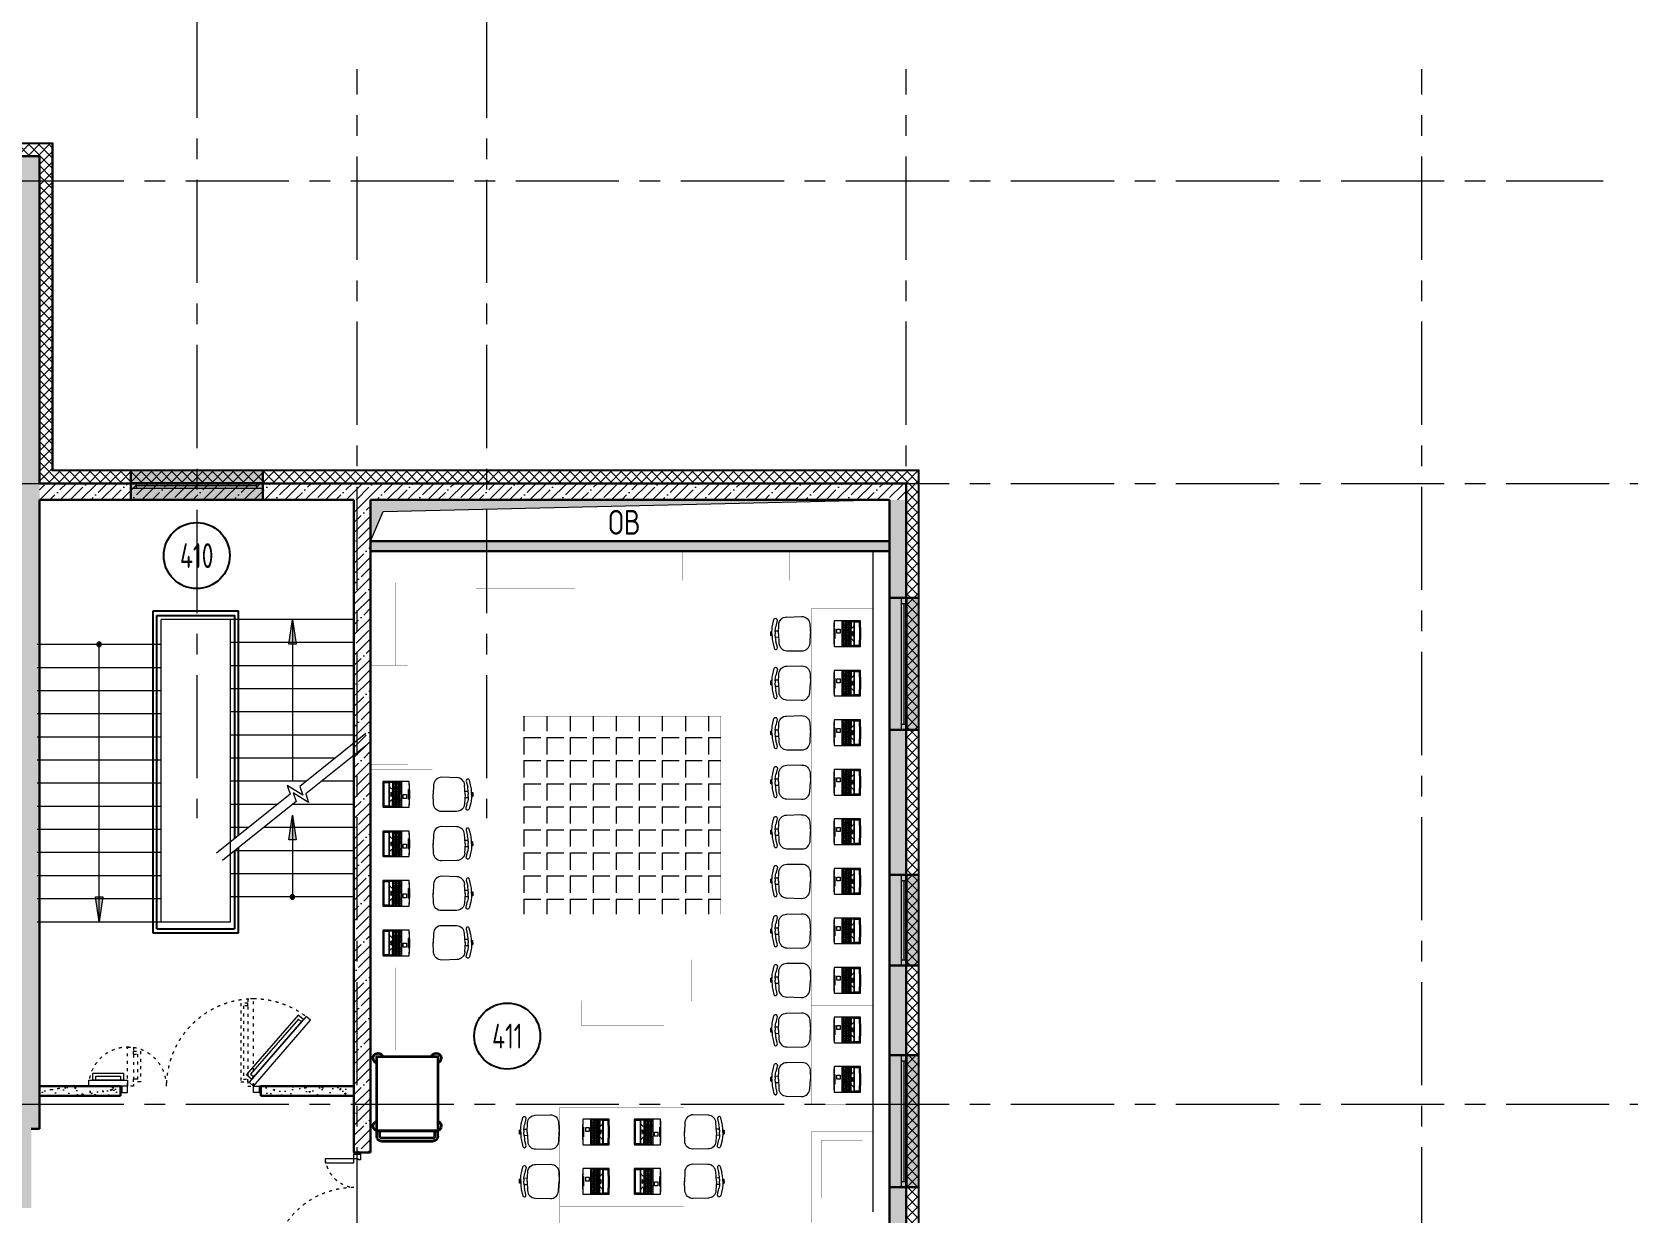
# Model space of a CAD drawing. Header units: millimetres. Extents: x -13407 to 93998, y -2611 to 109271.
# Drawn here: x 51575 to 71033, y 18644 to 32946 of the extents above; entities that cross this region are included whole.
import ezdxf
from ezdxf.enums import TextEntityAlignment as Align

# ---------------------------------------------------------------- set-up
doc = ezdxf.new("R2010")
doc.units = ezdxf.units.MM
doc.linetypes.add('ACAD_ISO03W100', pattern=[30, 12, -18])
doc.linetypes.add('CENTER', pattern=[2, 1.25, -0.25, 0.25, -0.25])
for name, color, linetype, lineweight in [('_ТХ_мебель передв', 250, 'Continuous', 13), ('_ТХ_обор_комп принт', 30, 'Continuous', 13), ('АР_Двери', 5, 'Continuous', 18), ('АР_Лестницы', 250, 'Continuous', 15), ('АР_Лестницы ограждение', 94, 'Continuous', 25), ('АР_Маркер экспликации', 239, 'Continuous', 13), ('АР_Навесной фасад', 5, 'Continuous', 5), ('АР_Номер помещения', 1, 'Continuous', 25), ('АР_Окна БЛОК', 250, 'Continuous', 13), ('АР_Оси', 193, 'Continuous', 9), ('АР_Перегородки газоблок', 165, 'Continuous', 30), ('АР_Перегородки газоблок_Штрих', 165, 'Continuous', 5), ('АР_Подоконники', 163, 'Continuous', 9), ('АР_Помещения_площадь', 19, 'Continuous', 9), ('АР_Сущ Несущая стена', 202, 'Continuous', 30), ('АР_тонкая линия', 250, 'Continuous', 0), ('АР_Утеплитель', 250, 'Continuous', 9), ('АР_Штриховка монолит', 250, 'Continuous', 9), ('Спринклеры', 7, 'Continuous', 18), ('ТХ_мебель передв', 250, 'Continuous', 13), ('ТХ_обор_комп принт', 30, 'Continuous', 13)]:
    doc.layers.add(name, color=color, linetype=linetype, lineweight=lineweight)
doc.layers.add('АР_Отверстия', color=251, linetype='Continuous')
doc.layers.add('ТХ_оборуд_учебн', color=80, linetype='Continuous')
doc.styles.add('ICOCPEUR', font='isocpeur.ttf')
doc.styles.add('ISOCPEUR', font='isocpeur.ttf', dxfattribs={"width": 0.7})
doc.styles.get("Standard").update_dxf_attribs({"font": 'arial.ttf'})
pattern_1 = [(45, (-951587.81, 109999.9), (-123.743687, 123.743687), []), (45, (-951464.07, 109999.9), (-123.743687, 123.743687), [218.75, -43.75, 0, -43.75])]
pattern_2 = [(50, (-195010.61, -55205.68), (215.17805, -18.82564), [22.5, -247.5]), (355, (-195010.61, -55205.68), (-41.6254, 225.65764), [18, -198]), (100.45144, (-194992.68, -55207.25), (173.55265, 206.832), [19.12206, -210.34263]), (46.1842, (-195010.61, -55145.68), (320.1724, -49.65578), [33.75, -371.25]), (96.63564, (-194983.93, -55149.82), (280.3986, 292.23558), [28.6831, -315.51413]), (351.18416, (-195010.6, -55145.68), (280.3986, 292.2356), [27, -297]), (21, (-194980.61, -55160.68), (179.07212, -120.78567), [22.5, -247.5]), (326, (-194980.61, -55160.68), (72.9946, 217.54501), [18, -198]), (71.451445, (-194965.7, -55170.75), (252.06671, 96.75935), [19.12206, -210.34263]), (37.5, (-195010.615, -55205.68), (3.647957, 99.868156), [0, -195.6, 0, -201, 0, -198.75]), (7.5, (-195010.61, -55205.68), (78.92086, 118.323514), [0, -114.6, 0, -191.1, 0, -75.75]), (327.5, (-195077.515, -55205.68), (160.14673, -6.766462), [0, -75, 0, -234, 0, -310.5]), (317.5, (-195107.51, -55205.68), (174.95585, 30.031495), [0, -97.5, 0, -155.4, 0, -220.5])]

# ---------------------------------------------------------------- blocks, each defined once
blk = doc.blocks.new('*U120')
h = blk.add_hatch(color=253)
h.dxf.hatch_style = 1
h.paths.add_polyline_path([(-1600, -140), (0, -140), (0, 220), (-1600, 220)])
at = {"color": 253, "lineweight": 30}
for p, q in [((-1600, -140), (-1600, 220)), ((0, -140), (0, 220))]:
    blk.add_line(p, q, dxfattribs=at)
at = {"color": 253}
for p, q in [((0, 220), (-1600, 220)), ((-1600, 70), (0, 70)), ((-1600, 0), (0, 0)), ((-1530, 0), (-1530, 70)), ((-1530, 35), (-70, 35)), ((-70, 0), (-70, 70)), ((-1600, -140), (0, -140)), ((-1600, -140), (-1600, -140)), ((-1600, -140), (-1600, -140)), ((0, -140), (0, -140)), ((0, -140), (0, -140))]:
    blk.add_line(p, q, dxfattribs=at)
blk = doc.blocks.new('*U121')
h = blk.add_hatch(color=253)
h.dxf.hatch_style = 1
h.paths.add_polyline_path([(-1100, -140), (0, -140), (0, 220), (-1100, 220)])
at = {"color": 253, "lineweight": 30}
for p, q in [((-1100, -140), (-1100, 220)), ((0, -140), (0, 220))]:
    blk.add_line(p, q, dxfattribs=at)
at = {"color": 253}
for p, q in [((0, 220), (-1100, 220)), ((-1100, 70), (0, 70)), ((-1100, 0), (0, 0)), ((-1030, 0), (-1030, 70)), ((-1030, 35), (-70, 35)), ((-70, 0), (-70, 70)), ((-1100, -140), (0, -140)), ((-1100, -140), (-1100, -140)), ((-1100, -140), (-1100, -140)), ((0, -140), (0, -140)), ((0, -140), (0, -140))]:
    blk.add_line(p, q, dxfattribs=at)
blk = doc.blocks.new('*U122')
h = blk.add_hatch(color=253)
h.dxf.hatch_style = 1
h.paths.add_polyline_path([(-1600, -140), (0, -140), (0, 220), (-1600, 220)])
at = {"color": 253, "lineweight": 30}
for p, q in [((-1600, -140), (-1600, 220)), ((0, -140), (0, 220))]:
    blk.add_line(p, q, dxfattribs=at)
at = {"color": 253}
for p, q in [((0, 220), (-1600, 220)), ((-1600, 70), (0, 70)), ((-1600, 0), (0, 0)), ((-1530, 0), (-1530, 70)), ((-1530, 35), (-70, 35)), ((-70, 0), (-70, 70)), ((-1600, -140), (0, -140)), ((-1600, -140), (-1600, -140)), ((-1600, -140), (-1600, -140)), ((0, -140), (0, -140)), ((0, -140), (0, -140))]:
    blk.add_line(p, q, dxfattribs=at)
blk = doc.blocks.new('Полуторная_на лестницу')
at = {"color": 253}
for points in [[(75, 80), (75, 1080), (125, 1080), (125, 80)], [(1375, 430), (1375, 80), (1425, 80), (1425, 430)]]:
    blk.add_lwpolyline(points, close=True, dxfattribs=at)
for points in [[(0, 0), (0, 80), (20, 80), (20, 0), (0, 0)], [(20, 80), (20, 0), (90, 0), (90, 30), (75, 30), (75, 80), (20, 80)], [(1480, 80), (1480, 0), (1410, 0), (1410, 30), (1425, 30), (1425, 80), (1480, 80)], [(1500, 0), (1500, 80), (1480, 80), (1480, 0), (1500, 0)]]:
    blk.add_lwpolyline(points, dxfattribs=at)
at = {"color": 253, "linetype": 'ACAD_ISO03W100', "ltscale": 3}
for centre, radius, start, end in [((75, 80), 1000, 0, 90), ((1465, 40), 392, 95.9075, 174.0925)]:
    blk.add_arc(centre, radius, start, end, dxfattribs=at)
blk = doc.blocks.new('*U247')
at = {"layer": 'АР_Номер помещения', "color": 253}
blk.add_circle((-22308, -3031), 400, dxfattribs=at)
at = {"layer": 'АР_Номер помещения', "color": 253, "style": 'ISOCPEUR', "width": 0.7}
blk.add_attdef('НОМЕР_ПОМЕЩЕНИЯ', text='', height=300, dxfattribs=at).set_placement((-22308, -3031), align=Align.MIDDLE_CENTER)
at = {"layer": 'АР_Помещения_площадь', "color": 253, "lineweight": 30, "width": 0.7, "flags": 104}
blk.add_attdef('ИМЯ_ПОМЕЩЕНИЯ', text='', height=100, dxfattribs=at).set_placement((158, 1217), align=Align.MIDDLE_CENTER)
blk = doc.blocks.new('*U235')
at = {"layer": 'АР_Номер помещения', "color": 253}
blk.add_circle((-15802, 2231), 400, dxfattribs=at)
at = {"layer": 'АР_Номер помещения', "color": 253, "style": 'ISOCPEUR', "width": 0.7}
blk.add_attdef('НОМЕР_ПОМЕЩЕНИЯ', text='', height=300, dxfattribs=at).set_placement((-15802, 2231), align=Align.MIDDLE_CENTER)
at = {"layer": 'АР_Помещения_площадь', "color": 253, "lineweight": 30, "width": 0.7, "flags": 104}
blk.add_attdef('ИМЯ_ПОМЕЩЕНИЯ', text='', height=100, dxfattribs=at).set_placement((158, 1217), align=Align.MIDDLE_CENTER)
blk = doc.blocks.new('*U102')
h = blk.add_hatch(color=253)
h.dxf.hatch_style = 1
edge = h.paths.add_edge_path()
edge.add_arc((0, 0), 27.6, 359.64, 719.64)
h = blk.add_hatch(color=253)
h.dxf.hatch_style = 1
h.paths.add_polyline_path([(691, -44), (691, 44), (991, 0)])
at = {"color": 253}
blk.add_line((991, 0), (0, 0), dxfattribs=at)
blk.add_lwpolyline([(691, 44), (691, -44), (991, 0), (691, 44)], dxfattribs=at)
blk.add_circle((0, 0), 27.6, dxfattribs=at)
blk = doc.blocks.new('*U87')
h = blk.add_hatch(color=253)
h.dxf.hatch_style = 1
edge = h.paths.add_edge_path()
edge.add_arc((0, 0), 27.6, 359.64, 719.64)
h = blk.add_hatch(color=253)
h.dxf.hatch_style = 1
h.paths.add_polyline_path([(3060, -44), (3060, 44), (3360, 0)])
at = {"color": 253}
blk.add_line((3360, 0), (0, 0), dxfattribs=at)
blk.add_lwpolyline([(3060, 44), (3060, -44), (3360, 0), (3060, 44)], dxfattribs=at)
blk.add_circle((0, 0), 27.6, dxfattribs=at)
blk = doc.blocks.new('*U97')
h = blk.add_hatch(color=253)
h.dxf.hatch_style = 1
h.paths.add_polyline_path([(-1600, -140), (0, -140), (0, 220), (-1600, 220)])
at = {"color": 253, "lineweight": 30}
for p, q in [((-1600, -140), (-1600, 220)), ((0, -140), (0, 220))]:
    blk.add_line(p, q, dxfattribs=at)
at = {"color": 253}
for p, q in [((0, 220), (-1600, 220)), ((-1600, 70), (0, 70)), ((-1600, 0), (0, 0)), ((-1530, 0), (-1530, 70)), ((-1530, 35), (-70, 35)), ((-70, 0), (-70, 70)), ((-1600, -140), (0, -140)), ((-1600, -140), (-1600, -140)), ((-1600, -140), (-1600, -140)), ((0, -140), (0, -140)), ((0, -140), (0, -140))]:
    blk.add_line(p, q, dxfattribs=at)
blk = doc.blocks.new('дв.1700')
at = {"layer": 'АР_Двери', "color": 253}
for points in [[(-87, 0), (-87, -80), (-70, -80), (-70, 0), (-87, 0)], [(-70, -80), (-70, 0), (0, 0), (0, -30), (0, -30), (0, -80), (-70, -80)], [(1596, -80), (1596, 0), (1526, 0), (1526, -30), (1526, -30), (1526, -80), (1596, -80)], [(1613, 0), (1613, -80), (1596, -80), (1596, 0), (1613, 0)]]:
    blk.add_lwpolyline(points, dxfattribs=at)
for points in [[(0, -80), (-692, -876), (-639, -922), (53, -126)], [(20, -164), (-606, -884), (-542, -940), (84, -219)], [(-3, -190), (-583, -858), (-546, -890), (35, -223)], [(1997, -150), (1526, -150), (1526, -80), (1997, -80)], [(1947, -235), (1576, -235), (1576, -150), (1947, -150)], [(1912, -200), (1611, -200), (1611, -150), (1912, -150)]]:
    blk.add_lwpolyline(points, close=True, dxfattribs=at)
at = {"layer": 'АР_Двери', "color": 253, "linetype": 'ACAD_ISO03W100', "ltscale": 3}
for points in [[(0, -80), (0, -1135), (70, -1135), (70, -80)], [(1456, -551), (1456, -80), (1526, -80), (1526, -551)]]:
    blk.add_lwpolyline(points, close=True, dxfattribs=at)
for points in [[(70, -1050), (70, -1085), (155, -1085), (155, -130), (70, -130), (70, -165)], [(70, -1050), (120, -1050), (120, -165), (70, -165)], [(1456, -466), (1456, -501), (1371, -501), (1371, -130), (1456, -130), (1456, -165)], [(1456, -466), (1406, -466), (1406, -165), (1456, -165)]]:
    blk.add_lwpolyline(points, dxfattribs=at)
for centre, radius, start, end in [((0, -80), 1055, 229, 0), ((1526, -80), 471, 180, 351.4758)]:
    blk.add_arc(centre, radius, start, end, dxfattribs=at)
blk = doc.blocks.new('У063-2')
at = {"layer": '_ТХ_обор_комп принт', "color": 253, "lineweight": 35}
blk.add_lwpolyline([(68858, 41841), (68858, 41100), (67958, 41100), (67958, 41841)], close=True, dxfattribs=at)
for points in [[(68858, 41100), (68858, 41841)], [(68921, 41841), (68858, 41841)], [(68921, 41804), (68858, 41804)], [(68948, 41778), (68948, 41159)], [(68985, 41778), (68985, 41159)], [(68921, 41137), (68858, 41137)], [(68921, 41100), (68858, 41100)]]:
    blk.add_lwpolyline(points, dxfattribs=at)
for points, knots in [([(67958, 41762), (67926, 41772), (67911, 41804), (67921, 41841), (67932, 41873), (67963, 41889), (67995, 41878), (68016, 41873), (68032, 41857), (68038, 41841)], [0, 0, 0, 0, 1, 1, 1, 2, 2, 2, 3, 3, 3, 3]), ([(68741, 41841), (68752, 41873), (68784, 41889), (68821, 41878), (68837, 41873), (68852, 41857), (68858, 41841)], [0, 0, 0, 0, 1, 1, 1, 2, 2, 2, 2]), ([(68038, 41100), (68027, 41069), (67990, 41047), (67958, 41058), (67926, 41069), (67911, 41106), (67921, 41137), (67926, 41153), (67942, 41169), (67958, 41174)], [0, 0, 0, 0, 1, 1, 1, 2, 2, 2, 3, 3, 3, 3]), ([(68858, 41100), (68847, 41069), (68815, 41047), (68784, 41058), (68762, 41063), (68747, 41079), (68741, 41100)], [0, 0, 0, 0, 1, 1, 1, 2, 2, 2, 2]), ([(68985, 41164), (68985, 41127), (68958, 41100), (68927, 41100), (68927, 41100), (68927, 41100), (68921, 41100)], [0, 0, 0, 0, 1, 1, 1, 2, 2, 2, 2]), ([(68948, 41159), (68948, 41148), (68937, 41137), (68927, 41137), (68927, 41137), (68927, 41137), (68921, 41137)], [0, 0, 0, 0, 1, 1, 1, 2, 2, 2, 2])]:
    blk.add_open_spline(points, degree=3, knots=knots, dxfattribs=at)
for points in [[(68921, 41841), (68958, 41841), (68985, 41809), (68985, 41778)], [(68921, 41804), (68937, 41804), (68948, 41788), (68948, 41778)]]:
    blk.add_open_spline(points, degree=3, dxfattribs=at)
blk = doc.blocks.new('У200')
at = {"layer": 'ТХ_мебель передв', "color": 253, "const_width": 2}
blk.add_lwpolyline([(254724, 84884.5), (254724, 84434.5), (253524, 84434.5), (253524, 84884.5)], close=True, dxfattribs=at)
blk = doc.blocks.new('У203')
at = {"layer": 'ТХ_мебель передв', "color": 253, "const_width": 2}
blk.add_lwpolyline([(273037, 73028.5), (273037, 71328.5), (272537, 71328.5), (272537, 73028.5)], close=True, dxfattribs=at)
blk = doc.blocks.new('У202')
at = {"layer": 'ТХ_мебель передв', "color": 253, "const_width": 2}
blk.add_lwpolyline([(275537, 71427), (274237, 71427), (274237, 71787), (275537, 71787)], close=True, dxfattribs=at)
blk = doc.blocks.new('У201')
at = {"layer": 'ТХ_мебель передв', "color": 253, "const_width": 2}
blk.add_lwpolyline([(280077, 72003.5), (280077, 71703.5), (279077, 71703.5), (279077, 72003.5)], close=True, dxfattribs=at)
blk = doc.blocks.new('У074')
at = {"layer": '_ТХ_мебель передв', "color": 253, "const_width": 2}
blk.add_lwpolyline([(271167, 70388.5), (272367, 70388.5), (272367, 69638.5), (271167, 69638.5)], close=True, dxfattribs=at)
blk = doc.blocks.new('стуо без подлокот')
at = {"color": 253, "extrusion": (-5.44802e-05, 0.000471638, 1)}
for p, q in [((-8645, 20682, 0), (-8627, 20756, 0)), ((-8588, 20746, 0), (-8606, 20672, 0)), ((-8603, 20770, 0), (-8602, 20770, 0)), ((-8577, 20581, 0), (-8569, 20694, 0)), ((-8474, 20785, 0), (-8288, 20787, 0)), ((-8193, 20693, 0), (-8189, 20575, 0)), ((-8669, 20558, 0), (-8669, 20606, 0)), ((-8668, 20606, 0), (-8669, 20558, 0)), ((-8654, 20558, 0), (-8669, 20558, 0)), ((-8654, 20606, 0), (-8668, 20606, 0)), ((-8654, 20582, 0), (-8653, 20617, 0)), ((-8654, 20582, 0), (-8654, 20606, 0)), ((-8654, 20582, 0), (-8654, 20558, 0)), ((-8654, 20582, 0), (-8654, 20548, 0)), ((-8647, 20482, 0), (-8630, 20408, 0)), ((-8615, 20606, 0), (-8615, 20581, 0)), ((-8615, 20557, 0), (-8615, 20582, 0)), ((-8615, 20543, 0), (-8575, 20543, 0)), ((-8614, 20620, 0), (-8574, 20619, 0)), ((-8591, 20417, 0), (-8608, 20492, 0)), ((-8577, 20582), (-8571, 20469, 0)), ((-8195, 20464, 0), (-8189, 20582, 0)), ((-8606, 20393, 0), (-8605, 20394, 0)), ((-8484, 20377, 0), (-8294, 20371, 0))]:
    blk.add_line(p, q, dxfattribs=at)
at = {"color": 253, "extrusion": (5.44802e-05, -0.000471638, -1)}
for centre, major_axis, start_param, end_param in [((-8363, 20612, 0), (-219, 190, 0), 5.584367, 5.811166), ((-8608, 20751, 0), (12.7, 14.6, 0), 4.240369, 5.829345), ((-8325, 20602, 0), (190, 219, 0), 4.01357, 4.240369), ((-8607, 20751, 0), (12.7, 14.6, 0), -0.45384, 1.098777), ((-8473, 20688, 0), (63.4, 73.1, 0), 4.061153, 5.558057), ((-8290, 20690, 0), (63.4, 73.1, 0), -0.725128, 0.826554)]:
    blk.add_ellipse(centre, major_axis=major_axis, ratio=1, start_param=start_param, end_param=end_param, dxfattribs=at)
at = {"color": 253, "extrusion": (-5.44802e-05, 0.000471638, 1)}
for centre, major_axis, start_param, end_param in [((-8364, 20547, 0), (-222, -187, 0), 5.584367, 5.811166), ((-8325, 20557, 0), (187, -222, 0), 4.01357, 4.240369), ((-8475, 20473, 0), (62.2, -74.2, 0), 4.061153, 5.558057), ((-8292, 20468, 0), (62.2, -74.2, 0), -0.725128, 0.826554), ((-8611, 20412, 0), (12.4, -14.8, 0), 4.240369, 5.829345), ((-8610, 20412, 0), (12.4, -14.8, 0), -0.45384, 1.098777)]:
    blk.add_ellipse(centre, major_axis=major_axis, ratio=1, start_param=start_param, end_param=end_param, dxfattribs=at)
blk = doc.blocks.new('laptop')
at = {"color": 253}
for p, q in [((-150, 325), (-155, 323)), ((-150, 325), (-155, 323)), ((-155, 323), (-155, 10)), ((-155, 323), (-155, 10)), ((-150, 313), (-155, 311)), ((155, 248), (-155, 248)), ((0, 326), (-150, 325)), ((0, 326), (-150, 325)), ((0, 314), (-150, 313)), ((-147, 210), (-147, 234)), ((-147, 210), (-147, 100)), ((147, 210), (-147, 210)), ((-147, 210), (-72, 210)), ((-143, 309), (-140, 310)), ((-143, 254), (-143, 309)), ((-140, 253), (-143, 254)), ((-140, 310), (140, 310)), ((140, 253), (-140, 253)), ((-137, 244), (-96, 244)), ((-130, 210), (-130, 194)), ((-128, 210), (-128, 194)), ((-111, 210), (-111, 194)), ((-94, 210), (-94, 194)), ((-68, 219), (-92, 243)), ((-77, 210), (-77, 194)), ((-60, 210), (-60, 194)), ((-43, 210), (-43, 194)), ((-26, 210), (-26, 194)), ((-19, 242), (-21, 242)), ((-21, 242), (-21, 237)), ((-21, 237), (-19, 237)), ((-21, 226), (-21, 220)), ((21, 226), (-21, 226)), ((-21, 220), (21, 220)), ((-19, 237), (-19, 242)), ((-9, 210), (-9, 194)), ((-6, 242), (-8, 242)), ((-8, 242), (-8, 237)), ((-8, 237), (-6, 237)), ((-6, 237), (-6, 242)), ((150, 325), (0, 326)), ((150, 325), (0, 326)), ((150, 313), (0, 314)), ((8, 242), (6, 242)), ((6, 242), (6, 237)), ((6, 237), (8, 237)), ((8, 237), (8, 242)), ((8, 210), (8, 194)), ((21, 242), (19, 242)), ((19, 242), (19, 237)), ((19, 237), (21, 237)), ((21, 237), (21, 242)), ((21, 220), (21, 226)), ((25, 210), (25, 194)), ((42, 210), (42, 194)), ((59, 210), (59, 194)), ((68, 219), (92, 243)), ((69, 210), (69, 211)), ((69, 210), (69, 211)), ((147, 210), (69, 210)), ((76, 210), (76, 194)), ((79, 210), (79, 194)), ((96, 244), (137, 244)), ((96, 210), (96, 194)), ((113, 210), (113, 194)), ((130, 210), (130, 194)), ((140, 310), (143, 309)), ((143, 254), (140, 253)), ((143, 309), (143, 254)), ((147, 234), (147, 210)), ((147, 210), (147, 100)), ((155, 323), (150, 325)), ((155, 323), (150, 325)), ((155, 311), (150, 313)), ((155, 10), (155, 323)), ((155, 10), (155, 323)), ((-155, 10), (-155, 8)), ((-155, 8), (-152, 5)), ((-152, 5), (-150, 5)), ((-150, 5), (0, 0)), ((-130, 194), (-147, 194)), ((147, 192), (-147, 192)), ((147, 173), (-147, 173)), ((147, 155), (-147, 155)), ((147, 137), (-147, 137)), ((147, 118), (-147, 118)), ((147, 100), (-147, 100)), ((-138, 192), (-138, 173)), ((-129, 173), (-129, 155)), ((76, 194), (-128, 194)), ((-123, 155), (-123, 137)), ((-123, 118), (-123, 100)), ((-119, 192), (-119, 173)), ((-114, 137), (-114, 118)), ((-110, 173), (-110, 155)), ((-103, 155), (-103, 137)), ((-99, 192), (-99, 173)), ((-98, 118), (-98, 100)), ((-94, 137), (-94, 118)), ((-90, 173), (-90, 155)), ((-84, 155), (-84, 137)), ((-80, 192), (-80, 173)), ((-75, 137), (-75, 118)), ((-74, 118), (-74, 100)), ((-71, 173), (-71, 155)), ((-64, 155), (-64, 137)), ((-60, 192), (-60, 173)), ((-59, 14), (-59, 1)), ((59, 14), (-59, 14)), ((-59, 1), (-59, 14)), ((-59, 14), (59, 14)), ((-55, 137), (-55, 118)), ((-55, 118), (-55, 100)), ((-51, 173), (-51, 155)), ((-45, 155), (-45, 137)), ((-41, 192), (-41, 173)), ((-36, 137), (-36, 118)), ((-32, 173), (-32, 155)), ((-25, 155), (-25, 137)), ((-21, 192), (-21, 173)), ((-16, 137), (-16, 118)), ((-12, 173), (-12, 155)), ((-6, 155), (-6, 137)), ((-2, 192), (-2, 173)), ((0, 0), (150, 5)), ((3, 137), (3, 118)), ((7, 173), (7, 155)), ((9, 118), (9, 100)), ((14, 155), (14, 137)), ((18, 192), (18, 173)), ((23, 137), (23, 118)), ((27, 173), (27, 155)), ((29, 118), (29, 100)), ((33, 155), (33, 137)), ((37, 192), (37, 173)), ((42, 137), (42, 118)), ((46, 173), (46, 155)), ((48, 118), (48, 100)), ((53, 155), (53, 137)), ((57, 192), (57, 173)), ((59, 1), (59, 14)), ((59, 14), (59, 1)), ((62, 137), (62, 118)), ((66, 173), (66, 155)), ((68, 118), (68, 100)), ((72, 155), (72, 137)), ((76, 192), (76, 173)), ((147, 194), (79, 194)), ((81, 137), (81, 118)), ((85, 173), (85, 155)), ((87, 118), (87, 100)), ((90, 118), (90, 100)), ((92, 155), (92, 137)), ((96, 192), (96, 173)), ((105, 173), (105, 155)), ((109, 137), (109, 100)), ((129, 192), (129, 100)), ((150, 5), (153, 6)), ((153, 6), (155, 8)), ((155, 8), (155, 10))]:
    blk.add_line(p, q, dxfattribs=at)
blk.add_lwpolyline([(-52, 79), (-4, 79), (-4, 39), (-52, 39)], close=True, dxfattribs=at)
for centre, radius, start, end in [((-137, 234), 10, 90, 180), ((-96, 239), 5, 45, 90), ((-72, 215), 5, 270, 45), ((72, 215), 5, 135, 236.1175), ((96, 239), 5, 90, 135), ((137, 234), 10, 0, 90), ((-150, 10), 5, 180, 266.4167), ((0, 2405), 2405, 266.4167, 273.5833), ((150, 10), 5, 273.5833, 0)]:
    blk.add_arc(centre, radius, start, end, dxfattribs=at)
blk = doc.blocks.new('У075')
at = {"layer": 'ТХ_мебель передв', "color": 253, "const_width": 2}
blk.add_lwpolyline([(269215, 69082), (269215, 68332), (267715, 68332), (267715, 69082)], close=True, dxfattribs=at)

msp = doc.modelspace()

# ---------------------------------------------------------------- hatches: boundary and pattern name
at = {"layer": 'АР_Лестницы'}
h = msp.add_hatch(color=253, dxfattribs=at)
h.dxf.hatch_style = 1
h.paths.add_polyline_path([(54684.5, 25530.9), (54773.1, 25530.9), (54728.8, 25830.9)])
at = {"layer": 'АР_Перегородки газоблок_Штрих', "ltscale": 100}
h = msp.add_hatch(dxfattribs=at)
h.set_pattern_fill('AR-CONC', color=253, scale=30)
h.set_pattern_definition([(50, (-195010.61, -55305.68), (215.17805, -18.82564), [22.5, -247.5]), (355, (-195010.61, -55305.68), (-41.6254, 225.65764), [18, -198]), (100.451444, (-194992.68, -55307.25), (173.55265, 206.832), [19.12206, -210.34263]), (46.1842, (-195010.61, -55245.68), (320.1724, -49.65578), [33.75, -371.25]), (96.63564, (-194983.93, -55249.82), (280.3986, 292.23558), [28.6831, -315.51413]), (351.18416, (-195010.6, -55245.68), (280.3986, 292.2356), [27, -297]), (21, (-194980.61, -55260.68), (179.07212, -120.78567), [22.5, -247.5]), (326, (-194980.61, -55260.68), (72.9946, 217.54501), [18, -198]), (71.451445, (-194965.7, -55270.75), (252.06671, 96.75935), [19.12206, -210.34263]), (37.5, (-195010.615, -55305.68), (3.647957, 99.868156), [0, -195.6, 0, -201, 0, -198.75]), (7.5, (-195010.61, -55305.68), (78.92086, 118.323514), [0, -114.6, 0, -191.1, 0, -75.75]), (327.5, (-195077.515, -55305.68), (160.14673, -6.766462), [0, -75, 0, -234, 0, -310.5]), (317.5, (-195107.51, -55305.68), (174.95585, 30.031495), [0, -97.5, 0, -155.4, 0, -220.5])])
h.paths.add_polyline_path([(55674.6, 26780.4), (61965, 26780.4), (61965, 26660.4), (55590, 26661.2), (55675.4, 26660.4)])
h = msp.add_hatch(dxfattribs=at)
h.set_pattern_fill('AR-CONC', color=253, scale=30)
h.set_pattern_definition(pattern_2)
h.paths.add_polyline_path([(52645, 20180), (51665, 20180), (51665, 20060), (52645, 20060)])
h = msp.add_hatch(dxfattribs=at)
h.set_pattern_fill('AR-CONC', color=253, scale=30)
h.set_pattern_definition(pattern_2)
h.paths.add_polyline_path([(55475, 20180), (54345, 20180), (54345, 20060), (55475, 20060)])
at = {"layer": 'АР_Утеплитель', "ltscale": 100}
h = msp.add_hatch(dxfattribs=at)
h.set_pattern_fill('ANSI37', color=253, scale=700)
h.set_pattern_definition([(45, (-945096.63, 49153.53), (-61.871843, 61.871843), []), (135, (-945096.63, 49153.53), (-61.871843, -61.871843), [])])
h.paths.add_polyline_path([(68515, 9610), (62165, 9610), (62165, 27480), (51665, 27480), (51665, 31445), (16865, 31445), (16865, 27480), (11889.8, 27480), (11889.8, 27630), (16715, 27630), (16715, 31595), (51815, 31595), (51815, 27630), (62315, 27630), (62315, 9760), (68665, 9760), (68665, -250), (55265, -250), (55265, 6100), (47385, 6100), (47385, 11290), (39149.7, 11290), (39149.7, 11040), (38999.7, 11040), (38999.7, 11440), (47535, 11440), (47535, 6250), (55415, 6250), (55415, -100), (68515, -100)])
at = {"layer": 'АР_Штриховка монолит', "ltscale": 100}
h = msp.add_hatch(dxfattribs=at)
h.set_pattern_fill('ANSI35', color=253, scale=700)
h.set_pattern_definition(pattern_1)
h.paths.add_polyline_path([(51665, 31445), (51365, 31445), (51365, 31145), (51365, 19960), (40410, 19960), (40410, 19660), (47535, 19660), (47535, 18477.5), (47735, 18477.5), (47735, 19660), (51365, 19660), (51365, 18702.5), (51565, 18702.5), (51565, 19660), (51665, 19660), (51665, 27280), (51665, 27280.3), (51665, 27480.3), (51665, 27480)])
h = msp.add_hatch(dxfattribs=at)
h.set_pattern_fill('ANSI35', color=253, scale=700)
h.set_pattern_definition(pattern_1)
h.paths.add_polyline_path([(62165, 27480), (51665, 27480), (51665, 27280), (55475, 27280), (55475.1, 19374.6), (55675.1, 19374.6), (55675, 27280), (61965, 27280), (62165, 27280)])
h = msp.add_hatch(dxfattribs=at)
h.set_pattern_fill('ANSI35', color=253, scale=700)
h.set_pattern_definition(pattern_1)
h.paths.add_polyline_path([(68515, 9610), (62165, 9610), (62165, 27280.4), (61965, 27279.6), (61965, 9610), (61865, 9610), (61865, 8471.7), (62165, 8471.7), (62165, 9410), (68315, 9410), (68515, 9410)])
at = {"layer": 'Спринклеры', "ltscale": 100}
h = msp.add_hatch(dxfattribs=at)
h.set_pattern_fill('ANSI31', color=253)
h.set_pattern_definition([(45, (-195010.61454, -55205.68246), (-0.08838834765, 0.08838834765), [])])
h.paths.add_polyline_path([(57079.9, 27280), (55675, 27280), (55675, 26780.4), (55828, 27137.2), (57079.9, 27166.8)])
h.paths.add_polyline_path([(61872, 27280), (57079.9, 27280), (57079.9, 27166.8)])
at = {"layer": 'ТХ_мебель передв', "transparency": 33554508}
h = msp.add_hatch(dxfattribs=at)
h.set_pattern_fill('ANGLE', color=253, scale=40, angle=-90)
h.set_pattern_definition([(270, (286083.85, 832704.83), (279.4, -5e-14), [203.2, -76.2]), (360, (286083.85, 832704.83), (7e-14, 279.4), [203.2, -76.2])])
h.paths.add_polyline_path([(59920, 22260.4), (59920, 24660.4), (57520, 24660.4), (57520, 22260.4)])

# ---------------------------------------------------------------- linework, layer by layer
at = {"layer": 'АР_Лестницы', "color": 253, "ltscale": 100}
for p, q in [((55475, 25830.9), (53137.4, 25830.9)), ((51635, 25530.9), (53137.4, 25530.9)), ((55480, 25550.9), (53977.6, 25550.9)), ((51635, 25250.9), (53137.4, 25250.9)), ((55480, 25270.9), (53977.6, 25270.9)), ((51635, 24970.9), (53137.4, 24970.9)), ((55480, 24990.9), (53977.6, 24990.9)), ((51635, 24690.8), (53137.4, 24690.9)), ((55480, 24710.9), (53977.6, 24710.9)), ((51635, 24410.9), (53137.5, 24410.9)), ((55480, 24430.9), (53977.6, 24430.9)), ((51635, 24130.9), (53137.5, 24130.9)), ((55247.3, 24150.9), (53977.6, 24150.9)), ((51635, 23850.9), (53137.5, 23850.9)), ((54897, 23870.9), (53977.6, 23870.9)), ((55480, 23870.9), (55079.7, 23870.9)), ((51635, 23570.9), (53137.5, 23570.9)), ((54546.7, 23590.9), (53977.6, 23590.9)), ((55480, 23590.9), (54729.4, 23590.9)), ((51635, 23290.9), (53137.4, 23290.9)), ((54196.5, 23310.9), (53977.7, 23310.9)), ((55480, 23310.9), (54379.1, 23310.9)), ((51635, 23010.9), (53137.4, 23010.9)), ((55480, 23030.9), (54028.8, 23030.9)), ((51635, 22730.9), (53137.4, 22730.9)), ((55480, 22750.9), (53977.6, 22750.9)), ((51635, 22450.8), (53137.5, 22450.9)), ((55480, 22470.9), (53977.6, 22470.9)), ((51635, 22170.8), (53137.4, 22170.8)), ((53137.4, 22170.8), (53977.7, 22170.8))]:
    msp.add_line(p, q, dxfattribs=at)
at = {"layer": 'АР_Лестницы', "color": 253}
msp.add_line((54728.8, 25830.9), (54728.8, 23870.9), dxfattribs=at)
at = {"layer": 'АР_Лестницы', "color": 253, "ltscale": 100}
for points in [[(53137.4, 22170.8), (53137.4, 25830.9)], [(53977.7, 22170.8), (53977.7, 25830.9)]]:
    msp.add_lwpolyline(points, dxfattribs=at)
at = {"layer": 'АР_Лестницы', "color": 253}
for points in [[(54773.1, 25530.9), (54684.5, 25530.9), (54728.8, 25830.9), (54773.1, 25530.9)], [(55619.6, 24448.5), (54818.9, 23808.4), (54853.9, 23704.5), (54666.7, 23818.7), (54701.7, 23714.8), (53809.5, 23001.6)], [(55619.6, 24302.4), (54890.1, 23719.3), (54925.1, 23615.4), (54737.9, 23729.6), (54772.9, 23625.7), (53880.7, 22912.5)]]:
    msp.add_lwpolyline(points, dxfattribs=at)
at = {"layer": 'АР_Лестницы ограждение', "color": 253, "ltscale": 100}
for p, q in [((54077.6, 22035.8), (54077.6, 23069.9)), ((53037.4, 22035.8), (54077.6, 22035.8)), ((53087.4, 22085.8), (54027.6, 22085.8))]:
    msp.add_line(p, q, dxfattribs=at)
for points in [[(54077.6, 23215.9), (54077.6, 23870.9), (54077.6, 25930.9), (53037.4, 25930.9)], [(53037.4, 25930.9), (53037.4, 22035.8)], [(53087.4, 25880.9), (54027.6, 25880.9), (54027.6, 23870.9), (54027.6, 23175.9)], [(53087.4, 22085.8), (53087.4, 25880.9)], [(54027.6, 23029.9), (54027.6, 22085.8)], [(53293.1, 22035.8), (53293.1, 22035.8)]]:
    msp.add_lwpolyline(points, dxfattribs=at)
at = {"layer": 'АР_Навесной фасад', "color": 253, "ltscale": 100}
for p, q in [((16705, 31605), (51825, 31605)), ((16715, 31595), (51815, 31595)), ((51815, 31595), (51815, 27630)), ((51825, 31605), (51825, 27640)), ((62325, 27640), (51825, 27640)), ((62325, 9770), (62325, 27640)), ((62315, 27630), (51815, 27630)), ((62315, 9760), (62315, 27630))]:
    msp.add_line(p, q, dxfattribs=at)
at = {"layer": 'АР_Оси', "color": 253, "linetype": 'CENTER', "ltscale": 1000}
for p, q in [((53569.9, 79157.5), (53569.9, 23425.1)), ((57079.9, 79157.5), (57079.9, 23425.1)), ((55515, -1811.3), (55515, 32496.2)), ((62165, -1811.3), (62165, 32496.2)), ((68415, -1811.3), (68415, 32496.2)), ((-12563.8, 31145), (70614.6, 31145)), ((-12563.8, 27480), (71033.4, 27480)), ((-12563.8, 19960), (71033.4, 19960))]:
    msp.add_line(p, q, dxfattribs=at)
at = {"layer": 'АР_Перегородки газоблок', "color": 253, "ltscale": 100}
msp.add_line((52645, 20180), (52645, 20060), dxfattribs=at)
for points in [[(55675, 26780.4), (61965, 26780.4)], [(55675, 26660.4), (61965, 26660.4)], [(51665, 20180), (52645, 20180)], [(52645, 20060), (51665, 20060)], [(54345, 20180), (55475, 20180)], [(54345, 20060), (54345, 20180)], [(55475, 20060), (54345, 20060)]]:
    msp.add_lwpolyline(points, dxfattribs=at)
at = {"layer": 'АР_Подоконники', "color": 253, "ltscale": 100}
msp.add_line((61765, 18655), (61765, 26660.4), dxfattribs=at)
at = {"layer": 'АР_Сущ Несущая стена', "color": 253, "ltscale": 100}
for p, q in [((16865, 31445), (51665, 31445)), ((51665, 31445), (51665, 27480)), ((62165, 27480), (51665, 27480)), ((62165, 9610), (62165, 27480)), ((51665, 27280), (51665, 19660)), ((55475, 27280), (51665, 27280)), ((55475, 27280), (55475, 19374.6)), ((61965, 27280), (55675, 27280)), ((55675, 27280), (55675, 19374.6)), ((61965, 9610), (61965, 27280)), ((61965, 22740), (61965, 24495)), ((61965, 20555), (61965, 21640)), ((51565, 19660), (51665, 19660)), ((55675, 19374.6), (55475, 19374.6)), ((61965, 17785), (61965, 18955))]:
    msp.add_line(p, q, dxfattribs=at)
at = {"layer": 'АР_тонкая линия', "color": 253, "ltscale": 100}
msp.add_lwpolyline([(55675, 26780.4), (55828, 27137.2), (61872, 27280)], dxfattribs=at)
at = {"layer": 'ТХ_мебель передв', "color": 253, "const_width": 2}
msp.add_lwpolyline([(57520, 22260.4), (57520, 24660.4), (59920, 24660.4), (59920, 22260.4)], close=True, dxfattribs=at)
at = {"layer": 'ТХ_оборуд_учебн', "color": 253, "lineweight": 25, "ltscale": 100, "const_width": 2}
msp.add_lwpolyline([(61140, 18824.4), (61140, 19524.4), (61640, 19524.4), (61640, 18824.4)], close=True, dxfattribs=at)

# ---------------------------------------------------------------- block references
at = {"layer": 'АР_Двери', "color": 253}
for name, p, rotation in [('дв.1700', (54258, 20100), 180), ('Полуторная_на лестницу', (55555, 17874.6), 90.00000000000001)]:
    msp.add_blockref(name, p, dxfattribs=dict(at, rotation=rotation))
at = {"layer": 'АР_Лестницы', "color": 253, "ltscale": 100, "xscale": -1}
for name, p, rotation in [('*U87', (52386.2, 25530.9), 90), ('*U102', (54728.8, 22470.9), 270)]:
    msp.add_blockref(name, p, dxfattribs=dict(at, rotation=rotation))
at = {"layer": 'АР_Маркер экспликации', "color": 253}
ref = msp.add_blockref('*U235', (69371.8, 24374.3), dxfattribs=at)
ref.add_attrib('НОМЕР_ПОМЕЩЕНИЯ', '410', dxfattribs={"layer": 'АР_Номер помещения', "color": 253, "height": 300, "style": 'ISOCPEUR', "width": 0.7}).set_placement((53569.9, 26604.8), align=Align.MIDDLE_CENTER)
ref = msp.add_blockref('*U247', (79641.2, 23816.2), dxfattribs=at)
ref.add_attrib('НОМЕР_ПОМЕЩЕНИЯ', '411', dxfattribs={"layer": 'АР_Номер помещения', "color": 253, "height": 300, "style": 'ISOCPEUR', "width": 0.7}).set_placement((57332.9, 20784.8), align=Align.MIDDLE_CENTER)
at = {"layer": 'АР_Окна БЛОК', "color": 253}
msp.add_blockref('*U97', (54370, 27420), dxfattribs=at)
at = {"layer": 'АР_Окна БЛОК', "color": 253, "rotation": 270}
for name, p in [('*U122', (62105, 24495)), ('*U121', (62105, 21640)), ('*U120', (62105, 18955))]:
    msp.add_blockref(name, p, dxfattribs=at)
at = {"layer": 'ТХ_мебель передв', "color": 253}
for name, p in [('У200', (-196570.9, -58224.1)), ('У202', (-216083.9, -45126.6)), ('У202', (-214783.9, -45126.6)), ('стуо без подлокот', (69194.6, 4481.8, 0)), ('стуо без подлокот', (69194.6, 3281.8, 0)), ('стуо без подлокот', (69194.6, 2081.8, 0)), ('стуо без подлокот', (69194.6, 881.8, 0)), ('У201', (-220844.5, -50789.7, 0)), ('стуо без подлокот', (69194.6, -318.2, 0)), ('стуо без подлокот', (66149.6, -1553.8, 0))]:
    msp.add_blockref(name, p, dxfattribs=at)
for name, p, rotation in [('У201', (127678.5, -253799), 90), ('У200', (-28759.5, 278802), 270), ('стуо без подлокот', (48245.4, 44291.7, 0), 180), ('стуо без подлокот', (48245.4, 43091.7, 0), 180), ('У201', (127678.5, -258463.6), 90), ('У203', (-13458.5, 294246.9), 270), ('У074', (128358.5, -252442.6), 90), ('стуо без подлокот', (51290.4, 40202.6, 0), 180), ('У075', (130097, -249590.6), 90), ('У074', (128358.5, -253642.6), 90)]:
    msp.add_blockref(name, p, dxfattribs=dict(at, rotation=rotation))
at = {"layer": 'ТХ_мебель передв', "color": 253, "xscale": -1}
for name, p, rotation in [('У074', (131403.5, 297127), 90), ('стуо без подлокот', (69194.6, 46238.2, 0), 180), ('У074', (131403.5, 295927), 90), ('стуо без подлокот', (69194.6, 45038.2, 0), 180), ('У074', (-13963.5, -248353.6), 270), ('У074', (131403.5, 294727), 90), ('стуо без подлокот', (69194.6, 43838.2, 0), 180), ('У074', (-13963.5, -249553.6), 270), ('стуо без подлокот', (69194.6, 42638.2, 0), 180), ('У074', (131403.5, 293527), 90), ('стуо без подлокот', (69194.6, 41438.2, 0), 180), ('У074', (131403.5, 292327), 90), ('У074', (-10918.5, -252442.6), 270), ('стуо без подлокот', (66149.6, 40202.6, 0), 180), ('У074', (-10918.5, -253642.6), 270)]:
    msp.add_blockref(name, p, dxfattribs=dict(at, rotation=rotation))
for p in [(48245.4, 2535.2, 0), (48245.4, 1335.2, 0), (51290.4, -1553.8, 0)]:
    msp.add_blockref('стуо без подлокот', p, dxfattribs=at)
at = {"layer": 'ТХ_обор_комп принт', "color": 253}
for name, p, rotation in [('laptop', (61289.3, 25660), 269.9999999999999), ('laptop', (61289.3, 25060), 269.9999999999999), ('laptop', (61289.3, 24460), 269.9999999999999), ('laptop', (61289.3, 23860), 269.9999999999999), ('laptop', (56150.7, 23713.4), 89.99999999999997), ('laptop', (61289.3, 23260), 269.9999999999999), ('laptop', (56150.7, 23113.4), 89.99999999999997), ('laptop', (61289.3, 22660), 269.9999999999999), ('laptop', (56150.7, 22513.4), 89.99999999999997), ('laptop', (61289.3, 22060), 269.9999999999999), ('laptop', (56150.7, 21913.4), 89.99999999999997), ('laptop', (61289.3, 21460), 269.9999999999999), ('laptop', (61289.3, 20860), 269.9999999999999), ('У063-2', (14650.8, 88494.9), 269.9999999999999), ('laptop', (61289.3, 20260), 269.9999999999999), ('laptop', (58244.3, 19624.4), 269.9999999999999), ('laptop', (59195.7, 19624.4), 89.99999999999997), ('laptop', (58244.3, 19024.4), 269.9999999999999), ('laptop', (59195.7, 19024.4), 89.99999999999997)]:
    msp.add_blockref(name, p, dxfattribs=dict(at, rotation=rotation))

# ---------------------------------------------------------------- texts
at = {"layer": 'АР_Отверстия', "color": 253, "ltscale": 100, "insert": (58751.5, 27008), "char_height": 300, "attachment_point": 5, "line_spacing_factor": 0.7, "style": 'ICOCPEUR'}
msp.add_mtext('\\A1;{\\W0.8;ОВ}', dxfattribs=at)

doc.saveas('drawing.dxf')
